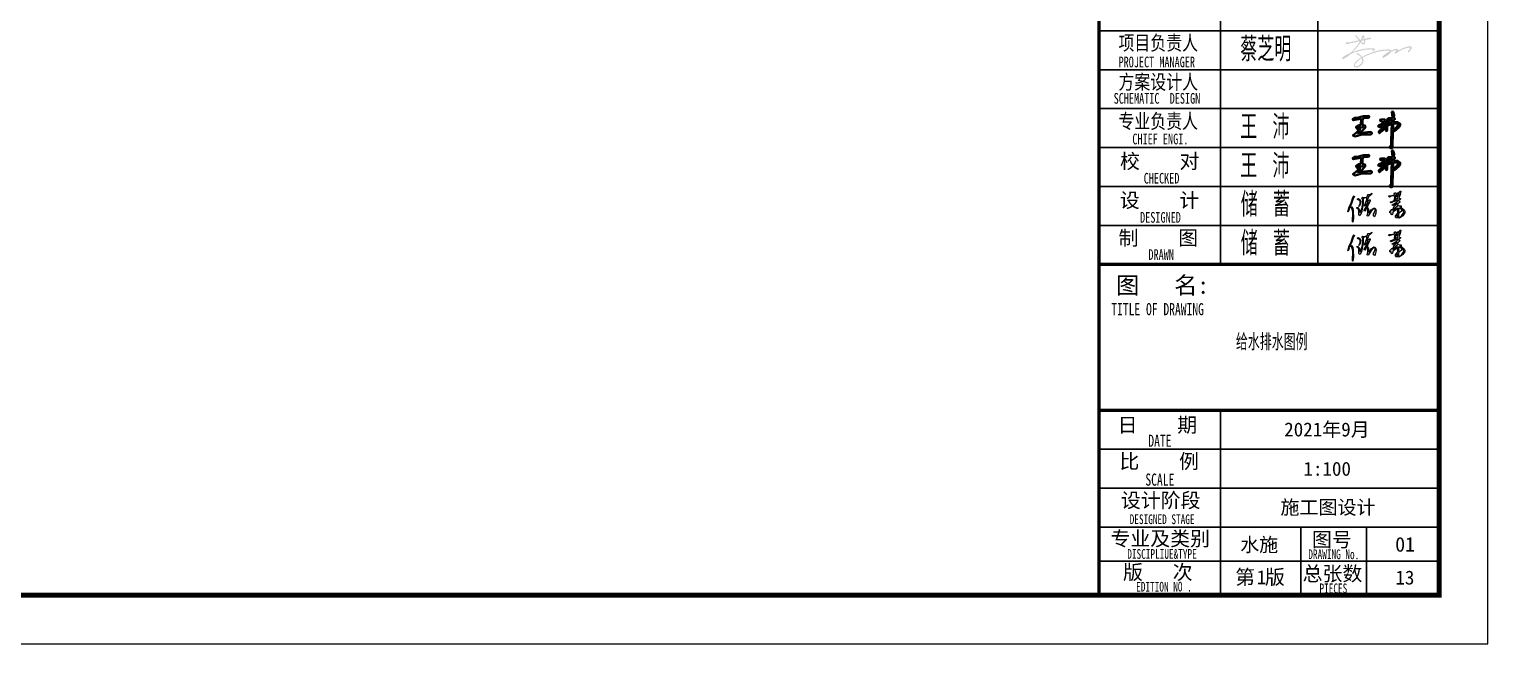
# Model space of a CAD drawing. Extents: x 1031190 to 1725648, y 733081 to 1571294.
# Drawn here: x 1153564 to 1183549, y 1434717 to 1447350 of the extents above; entities that cross this region are included whole.
import ezdxf
from ezdxf.enums import TextEntityAlignment as Align

# ---------------------------------------------------------------- set-up
doc = ezdxf.new("R2010")
doc.units = 0
doc.header["$LTSCALE"] = 1000
doc.header["$MEASUREMENT"] = 0
for name, color, linetype in [('C-Sheet-图框', 101, 'Continuous'), ('图框', 140, 'Continuous'), ('图签文字', 147, 'Continuous'), ('签名-水', 7, 'Continuous')]:
    doc.layers.add(name, color=color, linetype=linetype)
for name, color, linetype, lineweight in [('ZC', 6, 'Continuous', 40), ('图签', 147, 'Continuous', 18), ('签名', 7, 'Continuous', 18)]:
    doc.layers.add(name, color=color, linetype=linetype, lineweight=lineweight)
doc.styles.add('宋体', font='', dxfattribs={"height": 50})
doc.styles.add('建筑图签-1', font='simhei.ttf', dxfattribs={"width": 0.7})
doc.styles.add('建筑图签-2', font='TXT.shx', dxfattribs={"width": 0.5, "bigfont": 'HZTXT.shx'})
doc.styles.get('宋体').set_extended_font_data('SimSun')

# ---------------------------------------------------------------- blocks, each defined once
blk = doc.blocks.new('GDGDGRDGDRGDR')
at = {"layer": '图框'}
blk.add_lwpolyline([(148133, -148204), (190183, -148204), (190183, -118504), (148133, -118504)], close=True, dxfattribs=at)
at = {"layer": '图框', "const_width": 50}
blk.add_lwpolyline([(149383, -147704), (189683, -147704), (189683, -119004), (149383, -119004)], close=True, dxfattribs=at)
blk = doc.blocks.new('王沛')
h = blk.add_hatch(color=7)
h.paths.add_polyline_path([(205, 110), (204, 111), (202, 111), (187, 96), (190, 92), (198, 100)])
h.paths.add_polyline_path([(141, 110), (141, 111), (143, 110), (140, 108)], flags=16)
h.paths.add_polyline_path([(130, 110), (135, 110), (134, 102), (129, 107)], flags=16)
h.paths.add_polyline_path([(232, 120), (238, 120), (243, 118), (243, 115), (233, 103), (230, 103), (229, 113), (230, 119)], flags=16)
h.paths.add_polyline_path([(206, 120), (205, 121), (201, 121), (187, 114), (186, 111), (191, 109), (201, 115), (205, 115), (207, 117)])
h.paths.add_polyline_path([(206, 130), (205, 131), (193, 131), (191, 128), (196, 125), (203, 124), (207, 127)])
h.paths.add_polyline_path([(159, 141), (158, 142), (144, 141), (126, 136), (118, 136), (113, 132), (115, 129), (137, 133), (136, 116), (130, 115), (123, 110), (123, 108), (130, 99), (114, 86), (120, 83), (140, 88), (165, 88), (168, 91), (168, 93), (165, 96), (128, 92), (135, 97), (138, 97), (148, 107), (150, 111), (148, 114), (141, 116), (141, 129), (144, 135), (158, 136), (161, 139)])
h.paths.add_polyline_path([(229, 153), (228, 154), (225, 153), (227, 137), (225, 135), (215, 135), (212, 132), (214, 130), (226, 130), (225, 123), (222, 123), (213, 118), (218, 127), (217, 128), (213, 126), (209, 121), (207, 110), (208, 99), (210, 98), (212, 100), (212, 113), (220, 117), (226, 118), (224, 105), (223, 62), (222, 55), (219, 54), (222, 49), (225, 49), (227, 51), (228, 98), (233, 98), (245, 108), (249, 115), (249, 119), (242, 124), (230, 125), (231, 130), (234, 132), (234, 134), (231, 136), (232, 144)])
at = {"color": 7, "linetype": 'Continuous', "elevation": 7849739}
for points in [[(159, 141), (158, 142), (144, 141), (126, 136), (118, 136), (113, 132), (115, 129), (137, 133), (136, 116), (130, 115), (123, 110), (123, 108), (130, 99), (114, 86), (120, 83), (140, 88), (165, 88), (168, 91), (168, 93), (165, 96), (128, 92), (135, 97), (138, 97), (148, 107), (150, 111), (148, 114), (141, 116), (141, 129), (144, 135), (158, 136), (161, 139), (159, 141)], [(206, 130), (205, 131), (193, 131), (191, 128), (196, 125), (203, 124), (207, 127), (206, 130)], [(229, 153), (228, 154), (225, 153), (227, 137), (225, 135), (215, 135), (212, 132), (214, 130), (226, 130), (225, 123), (222, 123), (213, 118), (218, 127), (217, 128), (213, 126), (209, 121), (207, 110), (208, 99), (210, 98), (212, 100), (212, 113), (220, 117), (226, 118), (224, 105), (223, 62), (222, 55), (219, 54), (222, 49), (225, 49), (227, 51), (228, 98), (233, 98), (245, 108), (249, 115), (249, 119), (242, 124), (230, 125), (231, 130), (234, 132), (234, 134), (231, 136), (232, 144), (229, 153)], [(130, 110), (135, 110), (134, 102), (129, 107), (130, 110)], [(141, 110), (141, 111), (143, 110), (140, 108), (141, 110)], [(206, 120), (205, 121), (201, 121), (187, 114), (186, 111), (191, 109), (201, 115), (205, 115), (207, 117), (206, 120)], [(205, 110), (204, 111), (202, 111), (187, 96), (190, 92), (198, 100), (205, 110)], [(232, 120), (238, 120), (243, 118), (243, 115), (233, 103), (230, 103), (229, 113), (230, 119), (232, 120)]]:
    blk.add_lwpolyline(points, dxfattribs=at)
blk = doc.blocks.new('jhsarg')
at = {"linetype": 'Continuous'}
h = blk.add_hatch(color=256, dxfattribs=at)
h.paths.add_polyline_path([(375.5, 273), (366.5, 254), (364.5, 243), (362.5, 241), (363.5, 239), (364.5, 238), (367.5, 247), (366.5, 248), (376.5, 269), (384.5, 292), (388.5, 297), (386.5, 299), (381.5, 293)])
h.paths.add_polyline_path([(381.5, 251), (376.5, 258), (374.5, 258), (373.5, 256), (378.5, 251), (381.5, 238), (380.5, 200), (382.5, 199), (384.5, 213), (383.5, 242)])
h.paths.add_polyline_path([(410.5, 284), (403.5, 289), (399.5, 288), (399.5, 285), (404.5, 283), (405.5, 284), (409.5, 279), (409.5, 270), (404.5, 259), (407.5, 261), (411.5, 269), (412.5, 279)], flags=17)
h.paths.add_polyline_path([(441.5, 296), (452.5, 305), (454.5, 310), (447.5, 304), (439.5, 304), (437.5, 298), (433.5, 295), (424.5, 293), (418.5, 294), (416.5, 292), (420.5, 286), (420.5, 272), (417.5, 255), (410.5, 236), (408.5, 238), (408.5, 243), (405.5, 250), (400.5, 255), (397.5, 255), (397.5, 253), (403.5, 248), (405.5, 244), (405.5, 228), (408.5, 224), (410.5, 226), (414.5, 235), (421.5, 269), (421.5, 289), (435.5, 293), (435.5, 285), (426.5, 261), (429.5, 260), (433.5, 268), (439.5, 275), (441.5, 273), (438.5, 265), (424.5, 242), (428.5, 241), (429.5, 247), (433.5, 251), (435.5, 251), (438.5, 247), (439.5, 235), (436.5, 223), (440.5, 222), (451.5, 241), (457.5, 247), (463.5, 250), (466.5, 247), (466.5, 244), (460.5, 230), (460.5, 223), (464.5, 220), (467.5, 225), (470.5, 239), (469.5, 241), (471.5, 245), (466.5, 252), (461.5, 253), (451.5, 246), (442.5, 233), (441.5, 248), (438.5, 254), (435.5, 256), (439.5, 261), (448.5, 281), (447.5, 284), (445.5, 284), (439.5, 280), (437.5, 277), (435.5, 278)])
h.paths.add_polyline_path([(545.5, 311), (540.5, 311), (539.5, 308), (541.5, 305), (539.5, 303), (526.5, 300), (518.5, 300), (517.5, 298), (521.5, 295), (527.5, 298), (539.5, 300), (541.5, 295), (540.5, 284), (537.5, 281), (524.5, 276), (527.5, 273), (538.5, 278), (541.5, 277), (543.5, 280), (547.5, 282), (551.5, 279), (546.5, 274), (531.5, 265), (532.5, 263), (535.5, 263), (548.5, 271), (550.5, 270), (542.5, 261), (536.5, 257), (538.5, 252), (530.5, 247), (523.5, 239), (523.5, 235), (528.5, 234), (528.5, 229), (531.5, 227), (533.5, 229), (534.5, 236), (546.5, 247), (553.5, 250), (565.5, 250), (570.5, 244), (557.5, 236), (555.5, 237), (555.5, 241), (557.5, 246), (552.5, 246), (553.5, 234), (544.5, 223), (544.5, 218), (546.5, 216), (559.5, 215), (572.5, 224), (579.5, 235), (579.5, 241), (577.5, 246), (567.5, 254), (565.5, 259), (566.5, 261), (561.5, 263), (560.5, 261), (564.5, 255), (563.5, 253), (551.5, 253), (540.5, 247), (536.5, 243), (534.5, 244), (537.5, 249), (554.5, 262), (553.5, 265), (550.5, 265), (551.5, 267), (553.5, 265), (552.5, 268), (560.5, 276), (560.5, 278), (556.5, 281), (563.5, 287), (563.5, 289), (557.5, 291), (562.5, 304), (564.5, 317), (561.5, 317), (559.5, 313), (547.5, 308)])
h.paths.add_polyline_path([(558.5, 309), (558.5, 300), (554.5, 299), (550.5, 302), (546.5, 300), (548.5, 297), (552.5, 296), (550.5, 290), (544.5, 285), (542.5, 288), (543.5, 289), (544.5, 302)], flags=16)
h.paths.add_polyline_path([(552.5, 290), (553.5, 289), (551.5, 289)], flags=16)
h.paths.add_polyline_path([(549.5, 283), (550.5, 282), (548.5, 282)], flags=16)
h.paths.add_polyline_path([(553.5, 284), (554.5, 283), (552.5, 283), (553.5, 282), (551.5, 282), (552.5, 283)], flags=16)
h.paths.add_polyline_path([(571.5, 248), (575.5, 243), (576.5, 236), (567.5, 223), (559.5, 217), (555.5, 219), (555.5, 225), (556.5, 226), (557.5, 233), (571.5, 244)], flags=16)
h.paths.add_polyline_path([(550.5, 226), (553.5, 226), (554.5, 219), (549.5, 219), (549.5, 225)], flags=16)
for points in [[(363.5, 239), (362.5, 241), (364.5, 243), (366.5, 254), (375.5, 273), (381.5, 293), (386.5, 299), (388.5, 297), (384.5, 292), (376.5, 269), (366.5, 248), (367.5, 247), (364.5, 238), (363.5, 239)], [(397.5, 253), (397.5, 255), (400.5, 255), (405.5, 250), (408.5, 243), (408.5, 238), (410.5, 236), (417.5, 255), (420.5, 272), (420.5, 286), (416.5, 292), (418.5, 294), (424.5, 293), (433.5, 295), (437.5, 298), (439.5, 304), (447.5, 304), (454.5, 310), (452.5, 305), (441.5, 296), (435.5, 278), (437.5, 277), (439.5, 280), (445.5, 284), (447.5, 284), (448.5, 281), (439.5, 261), (435.5, 256), (438.5, 254), (441.5, 248), (442.5, 233), (451.5, 246), (461.5, 253), (466.5, 252), (471.5, 245), (469.5, 241), (470.5, 239), (467.5, 225), (464.5, 220), (460.5, 223), (460.5, 230), (466.5, 244), (466.5, 247), (463.5, 250), (457.5, 247), (451.5, 241), (440.5, 222), (436.5, 223), (439.5, 235), (438.5, 247), (435.5, 251), (433.5, 251), (429.5, 247), (428.5, 241), (424.5, 242), (438.5, 265), (441.5, 273), (439.5, 275), (433.5, 268), (429.5, 260), (426.5, 261), (435.5, 285), (435.5, 293), (421.5, 289), (421.5, 269), (414.5, 235), (410.5, 226), (408.5, 224), (405.5, 228), (405.5, 244), (403.5, 248), (397.5, 253)], [(399.5, 285), (399.5, 288), (403.5, 289), (410.5, 284), (412.5, 279), (411.5, 269), (407.5, 261), (404.5, 259), (409.5, 270), (409.5, 279), (405.5, 284), (404.5, 283), (399.5, 285)], [(517.5, 298), (518.5, 300), (526.5, 300), (539.5, 303), (541.5, 305), (539.5, 308), (540.5, 311), (545.5, 311), (547.5, 308), (559.5, 313), (561.5, 317), (564.5, 317), (562.5, 304), (557.5, 291), (563.5, 289), (563.5, 287), (556.5, 281), (560.5, 278), (560.5, 276), (552.5, 268), (554.5, 262), (537.5, 249), (534.5, 244), (536.5, 243), (540.5, 247), (551.5, 253), (563.5, 253), (564.5, 255), (560.5, 261), (561.5, 263), (566.5, 261), (565.5, 259), (567.5, 254), (577.5, 246), (579.5, 241), (579.5, 235), (572.5, 224), (559.5, 215), (546.5, 216), (544.5, 218), (544.5, 223), (553.5, 234), (552.5, 246), (557.5, 246), (555.5, 241), (555.5, 237), (557.5, 236), (570.5, 244), (565.5, 250), (553.5, 250), (546.5, 247), (534.5, 236), (533.5, 229), (531.5, 227), (528.5, 229), (528.5, 234), (523.5, 235), (523.5, 239), (530.5, 247), (538.5, 252), (536.5, 257), (542.5, 261), (550.5, 270), (548.5, 271), (535.5, 263), (532.5, 263), (531.5, 265), (546.5, 274), (551.5, 279), (547.5, 282), (543.5, 280), (541.5, 277), (538.5, 278), (527.5, 273), (524.5, 276), (537.5, 281), (540.5, 284), (541.5, 295), (539.5, 300), (527.5, 298), (521.5, 295), (517.5, 298)], [(543.5, 289), (542.5, 288), (544.5, 285), (550.5, 290), (552.5, 296), (548.5, 297), (546.5, 300), (550.5, 302), (554.5, 299), (558.5, 300), (558.5, 309), (544.5, 302), (543.5, 289)], [(549.5, 283), (548.5, 282), (550.5, 282), (549.5, 283)], [(552.5, 290), (551.5, 289), (553.5, 289), (552.5, 290)], [(552.5, 283), (551.5, 282), (553.5, 282), (552.5, 283)], [(553.5, 284), (552.5, 283), (554.5, 283), (553.5, 284)], [(373.5, 256), (374.5, 258), (376.5, 258), (381.5, 251), (383.5, 242), (384.5, 213), (382.5, 199), (380.5, 200), (381.5, 238), (378.5, 251), (373.5, 256)], [(550.5, 226), (549.5, 225), (549.5, 219), (554.5, 219), (553.5, 226), (550.5, 226)], [(551.5, 267), (550.5, 265), (553.5, 265), (551.5, 267)], [(556.5, 226), (555.5, 225), (555.5, 219), (559.5, 217), (567.5, 223), (576.5, 236), (575.5, 243), (571.5, 248), (571.5, 244), (557.5, 233), (556.5, 226)]]:
    blk.add_lwpolyline(points, dxfattribs=at)
blk = doc.blocks.new('A$C58EE6059')
at = {"layer": '签名'}
h = blk.add_hatch(color=2, dxfattribs=at)
h.dxf.hatch_style = 1
h.paths.add_polyline_path([(-1585, 11419), (-1585, 11425), (-1579, 11431), (-1581, 11435), (-1573, 11441), (-1557, 11465), (-1547, 11429)], flags=16)
h.paths.add_polyline_path([(-1603, 11381), (-1603, 11387), (-1593, 11397), (-1583, 11397), (-1557, 11405), (-1543, 11405), (-1541, 11367), (-1545, 11353), (-1549, 11349), (-1561, 11347), (-1589, 11365)], flags=16)
h.paths.add_polyline_path([(-1735, 10879), (-1729, 10909), (-1721, 10917), (-1721, 10925), (-1713, 10929), (-1709, 10945), (-1703, 10947), (-1691, 10961), (-1683, 10965), (-1665, 10989), (-1655, 10991), (-1639, 11007), (-1627, 11013), (-1619, 11023), (-1603, 11027), (-1597, 11033), (-1593, 11033), (-1591, 11025), (-1585, 11019), (-1583, 11001), (-1579, 10993), (-1581, 10963), (-1611, 10919), (-1615, 10919), (-1639, 10895), (-1643, 10895), (-1671, 10875), (-1679, 10875), (-1687, 10869), (-1725, 10869)], flags=16)
h.paths.add_polyline_path([(-1755, 10889), (-1757, 10887), (-1751, 10867), (-1737, 10853), (-1717, 10847), (-1685, 10845), (-1681, 10849), (-1651, 10857), (-1637, 10865), (-1631, 10873), (-1621, 10877), (-1611, 10889), (-1607, 10887), (-1605, 10893), (-1583, 10913), (-1583, 10917), (-1575, 10925), (-1561, 10949), (-1555, 10979), (-1549, 10989), (-1557, 10999), (-1561, 11021), (-1565, 11025), (-1567, 11035), (-1573, 11041), (-1573, 11047), (-1567, 11047), (-1555, 11057), (-1539, 11063), (-1533, 11071), (-1525, 11071), (-1517, 11077), (-1495, 11083), (-1491, 11089), (-1485, 11089), (-1467, 11099), (-1459, 11099), (-1457, 11103), (-1447, 11105), (-1435, 11113), (-1427, 11113), (-1419, 11119), (-1383, 11129), (-1379, 11133), (-1359, 11137), (-1349, 11143), (-1341, 11143), (-1315, 11153), (-1305, 11153), (-1285, 11163), (-1275, 11161), (-1263, 11167), (-1239, 11171), (-1235, 11175), (-1229, 11173), (-1223, 11177), (-1195, 11179), (-1187, 11183), (-1051, 11195), (-1029, 11193), (-1019, 11189), (-1015, 11183), (-1019, 11175), (-1027, 11173), (-1035, 11165), (-1047, 11161), (-1109, 11119), (-1117, 11109), (-1129, 11103), (-1137, 11093), (-1141, 11093), (-1145, 11085), (-1153, 11085), (-1157, 11081), (-1153, 11077), (-1169, 11063), (-1167, 11051), (-1155, 11041), (-1147, 11047), (-1139, 11047), (-1129, 11055), (-1121, 11057), (-1093, 11079), (-1083, 11083), (-1079, 11089), (-1071, 11089), (-1057, 11101), (-1049, 11103), (-1001, 11147), (-991, 11165), (-983, 11173), (-977, 11171), (-971, 11177), (-953, 11181), (-951, 11185), (-943, 11185), (-935, 11191), (-907, 11199), (-875, 11199), (-879, 11187), (-887, 11177), (-903, 11169), (-915, 11151), (-911, 11135), (-903, 11131), (-893, 11131), (-887, 11139), (-881, 11139), (-839, 11169), (-825, 11173), (-807, 11191), (-791, 11195), (-785, 11203), (-781, 11201), (-729, 11225), (-721, 11225), (-695, 11237), (-655, 11247), (-651, 11251), (-629, 11251), (-609, 11257), (-595, 11253), (-595, 11243), (-605, 11231), (-605, 11225), (-613, 11217), (-617, 11207), (-629, 11199), (-643, 11177), (-639, 11165), (-631, 11157), (-623, 11159), (-601, 11185), (-595, 11199), (-581, 11215), (-581, 11219), (-573, 11227), (-563, 11245), (-563, 11261), (-575, 11275), (-593, 11279), (-641, 11277), (-657, 11269), (-667, 11271), (-705, 11255), (-727, 11251), (-735, 11243), (-763, 11235), (-789, 11219), (-799, 11217), (-813, 11205), (-819, 11205), (-825, 11199), (-849, 11189), (-843, 11201), (-851, 11221), (-863, 11221), (-869, 11225), (-889, 11225), (-935, 11215), (-949, 11207), (-989, 11193), (-995, 11205), (-1011, 11213), (-1019, 11211), (-1023, 11217), (-1047, 11219), (-1079, 11217), (-1085, 11213), (-1105, 11215), (-1119, 11213), (-1125, 11209), (-1161, 11209), (-1173, 11205), (-1177, 11207), (-1185, 11201), (-1205, 11203), (-1225, 11199), (-1231, 11195), (-1281, 11187), (-1285, 11181), (-1311, 11177), (-1343, 11165), (-1383, 11155), (-1389, 11149), (-1393, 11151), (-1417, 11139), (-1429, 11137), (-1467, 11119), (-1473, 11119), (-1487, 11109), (-1493, 11109), (-1501, 11103), (-1509, 11103), (-1531, 11089), (-1541, 11087), (-1551, 11077), (-1557, 11077), (-1561, 11071), (-1567, 11071), (-1587, 11059), (-1601, 11081), (-1625, 11105), (-1649, 11123), (-1659, 11127), (-1671, 11139), (-1703, 11139), (-1707, 11135), (-1693, 11119), (-1671, 11107), (-1665, 11107), (-1621, 11071), (-1607, 11053), (-1607, 11047), (-1623, 11039), (-1637, 11027), (-1645, 11025), (-1653, 11015), (-1663, 11011), (-1673, 10999), (-1683, 10995), (-1731, 10945), (-1747, 10915), (-1747, 10907), (-1753, 10901)])
h.paths.add_polyline_path([(-1997, 11041), (-1999, 11039), (-1999, 11029), (-1989, 11021), (-1967, 11023), (-1939, 11037), (-1935, 11043), (-1921, 11045), (-1911, 11055), (-1903, 11057), (-1895, 11067), (-1883, 11071), (-1879, 11079), (-1873, 11079), (-1833, 11113), (-1829, 11113), (-1823, 11121), (-1811, 11123), (-1793, 11135), (-1781, 11137), (-1761, 11147), (-1749, 11147), (-1743, 11153), (-1729, 11155), (-1723, 11161), (-1703, 11163), (-1689, 11171), (-1685, 11169), (-1681, 11173), (-1657, 11177), (-1611, 11193), (-1599, 11193), (-1517, 11211), (-1511, 11209), (-1481, 11215), (-1441, 11213), (-1435, 11217), (-1383, 11217), (-1351, 11211), (-1355, 11203), (-1365, 11195), (-1367, 11185), (-1361, 11177), (-1351, 11177), (-1333, 11195), (-1325, 11217), (-1331, 11229), (-1351, 11237), (-1373, 11239), (-1385, 11235), (-1393, 11239), (-1441, 11239), (-1461, 11235), (-1471, 11237), (-1481, 11233), (-1491, 11235), (-1499, 11231), (-1507, 11233), (-1541, 11229), (-1553, 11223), (-1561, 11225), (-1577, 11219), (-1603, 11217), (-1607, 11213), (-1609, 11215), (-1665, 11197), (-1683, 11195), (-1691, 11189), (-1709, 11187), (-1711, 11183), (-1777, 11161), (-1761, 11181), (-1703, 11239), (-1671, 11285), (-1659, 11297), (-1657, 11307), (-1649, 11311), (-1617, 11361), (-1601, 11345), (-1575, 11329), (-1565, 11319), (-1547, 11317), (-1535, 11327), (-1527, 11339), (-1529, 11343), (-1525, 11351), (-1521, 11383), (-1521, 11403), (-1525, 11407), (-1523, 11411), (-1511, 11415), (-1505, 11413), (-1499, 11417), (-1479, 11417), (-1473, 11421), (-1463, 11419), (-1453, 11425), (-1413, 11429), (-1399, 11439), (-1399, 11453), (-1407, 11461), (-1421, 11461), (-1455, 11449), (-1469, 11451), (-1489, 11441), (-1529, 11433), (-1541, 11469), (-1545, 11503), (-1557, 11509), (-1571, 11507), (-1575, 11503), (-1583, 11477), (-1591, 11465), (-1593, 11455), (-1613, 11413), (-1619, 11415), (-1623, 11411), (-1633, 11415), (-1699, 11501), (-1711, 11511), (-1719, 11511), (-1725, 11507), (-1723, 11489), (-1689, 11453), (-1655, 11403), (-1667, 11401), (-1671, 11397), (-1699, 11393), (-1703, 11389), (-1713, 11389), (-1757, 11377), (-1763, 11379), (-1765, 11375), (-1807, 11371), (-1823, 11365), (-1841, 11365), (-1853, 11359), (-1865, 11359), (-1871, 11363), (-1875, 11359), (-1913, 11359), (-1917, 11355), (-1917, 11337), (-1909, 11327), (-1875, 11329), (-1867, 11325), (-1861, 11333), (-1837, 11341), (-1831, 11339), (-1809, 11347), (-1789, 11347), (-1783, 11351), (-1775, 11351), (-1771, 11355), (-1765, 11353), (-1733, 11363), (-1725, 11361), (-1709, 11365), (-1705, 11371), (-1687, 11371), (-1677, 11377), (-1669, 11375), (-1663, 11381), (-1637, 11383), (-1633, 11381), (-1633, 11375), (-1643, 11363), (-1645, 11355), (-1653, 11349), (-1659, 11333), (-1677, 11311), (-1689, 11289), (-1697, 11283), (-1725, 11245), (-1801, 11167), (-1831, 11141), (-1883, 11117), (-1897, 11107), (-1911, 11103), (-1919, 11095), (-1941, 11085), (-1957, 11071), (-1965, 11071), (-1983, 11051)])
at = {"layer": '图框'}
for points, const_width in [([(-6995, 0), (-6995, 57400)], 70), ([(-4496, 6800), (-4495, 13200)], 35), ([(-2495, 6800), (-2495, 13200)], 35), ([(-6995, 11600), (5, 11600)], 35), ([(-6995, 10800), (5, 10800)], 35), ([(-6995, 10000), (5, 10000)], 35), ([(-6995, 9200), (5, 9200)], 35), ([(-6995, 8400), (5, 8400)], 35), ([(-6995, 7600), (5, 7600)], 35), ([(-6995, 6800), (5, 6800)], 70), ([(-6995, 3800), (5, 3800)], 70), ([(-4495, 1400), (-4495, 3800)], 35), ([(-6995, 3000), (5, 3000)], 35), ([(-6995, 2200), (5, 2200)], 35), ([(-6995, 1400), (5, 1400)], 35), ([(-6995, 1400), (-495, 1400)], 35), ([(-4495, 0), (-4495, 1400)], 35), ([(-2845, 0), (-2845, 1400)], 35), ([(-2845, 0), (-2845, 1400)], 35), ([(-2845, 0), (-2845, 1400)], 35), ([(-1495, 0), (-1495, 1400)], 35), ([(-6995, 700), (-2845, 700)], 35), ([(-2845, 700), (5, 700)], 35)]:
    blk.add_lwpolyline(points, dxfattribs=dict(at, const_width=const_width))
at = {"xscale": 7.2, "yscale": 7.2, "zscale": 7.2}
for p in [(-2593, 8831, -56518121), (-2593, 8031, -56518121)]:
    blk.add_blockref('王沛', p, dxfattribs=at)
at = {"layer": '签名-水', "color": 0, "linetype": 'Continuous', "xscale": 5.4, "yscale": 5.4, "zscale": 5.4}
for p in [(-3838, 6590), (-3838, 5790)]:
    blk.add_blockref('jhsarg', p, dxfattribs=at)
at = {"layer": '图框', "style": '建筑图签-1', "width": 0.7}
for s, height, p in [('PROJECT MANAGER', 220, (-6591, 10848, -1799)), ('SCHEMATIC  DESIGN', 220, (-6692, 10101, -1799)), ('TITLE OF DRAWING', 250, (-6741, 5753)), ('DATE', 250, (-5979, 3049)), ('SCALE', 250, (-6040, 2250)), ('DESIGNED STAGE', 200, (-6362, 1460)), ('DISCIPLIUE&TYPE', 200, (-6412, 747)), ('DRAWING No.', 200, (-2690, 740)), ('EDITION NO .', 200, (-6229, 74)), ('PIECES', 200, (-2461, 40))]:
    blk.add_text(s, height=height, dxfattribs=at).set_placement(p)
for s, p in [('CHIEF ENGI.', (-5731, 9375)), ('CHECKED  ', (-5602, 8569)), ('DESIGNED ', (-5676, 7765)), (' DRAWN   ', (-5610, 7001))]:
    blk.add_text(s, height=220, dxfattribs=at).set_placement(p, align=Align.MIDDLE)
at = {"layer": '图签', "color": 2, "style": '宋体'}
for s, height, p in [('2021年9月', 286.7, (-3185, 3262)), ('1:100', 286.7, (-2789, 2454)), ('施工图设计', 286.7, (-3263, 1662)), ('水施', 286.7, (-4091, 893)), ('1', 287, (-3752, 225)), ('13', 286.7, (-899, 219))]:
    blk.add_text(s, height=height, dxfattribs=at).set_placement(p)
at = {"layer": '图签文字', "color": 7, "style": '建筑图签-1', "width": 0.8}
for s, p in [('项目负责人', (-6593, 11201)), ('方案设计人', (-6593, 10398)), ('专业负责人', (-6594, 9592))]:
    blk.add_text(s, height=300, dxfattribs=at).set_placement(p)
at = {"layer": '图签文字', "color": 1, "style": '建筑图签-2', "width": 0.7}
for s, p in [('蔡芝明', (-4089, 10971)), ('王 沛', (-4089, 9371)), ('王 沛', (-4089, 8571)), ('储 蓄', (-4079, 7780)), ('储 蓄', (-4079, 6980))]:
    blk.add_text(s, height=500, dxfattribs=at).set_placement(p)
at = {"layer": '图签文字', "color": 7, "style": '建筑图签-1'}
for s, height, p in [('校    对', 300, (-6562, 8768)), ('设    计', 300, (-6567, 7967)), ('制    图', 300, (-6590, 7192)), ('图   名:', 350, (-6640, 6195)), ('日    期', 300, (-6611, 3349)), ('比    例', 300, (-6573, 2602)), ('设计阶段', 300, (-6543, 1800)), ('专业及类别', 300, (-6757, 1013)), ('图号', 300, (-2614, 994)), ('版   次 ', 300, (-6499, 323)), ('总张数', 300, (-2807, 294)), ('第 版', 300, (-4194, 223))]:
    blk.add_text(s, height=height, dxfattribs=at).set_placement(p)

msp = doc.modelspace()

# ---------------------------------------------------------------- block references
at = {"xscale": 2, "yscale": 2, "zscale": 2}
msp.add_blockref('GDGDGRDGDRGDR', (803182.9, 1731125.5), dxfattribs=at)
at = {"layer": 'ZC'}
msp.add_blockref('A$C58EE6059', (1182548.5, 1435717.1), dxfattribs=at)

# ---------------------------------------------------------------- texts
at = {"layer": 'C-Sheet-图框', "color": 7, "style": '宋体', "width": 0.6}
msp.add_text('给水排水图例', height=300, dxfattribs=at).set_placement((1178370.1, 1440781.4))
at = {"layer": 'C-Sheet-图框', "color": 7, "style": '宋体'}
msp.add_text('01', height=300, dxfattribs=at).set_placement((1181644.2, 1436611.3))

doc.saveas('drawing.dxf')
